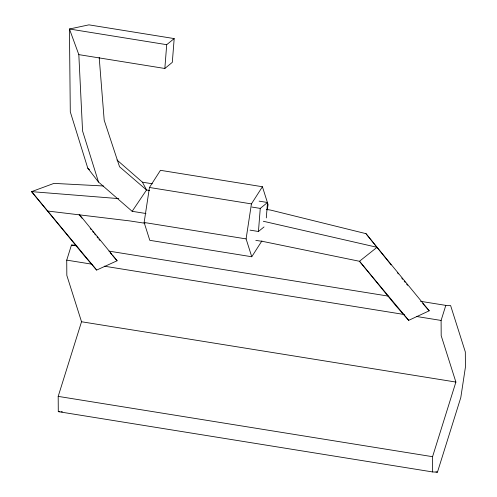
<?xml version="1.0" encoding="UTF-8"?>
<svg xmlns="http://www.w3.org/2000/svg" width="497" height="497" viewBox="0 0 497 497"><rect width="100%" height="100%" fill="white"/><g stroke="black" fill="none" stroke-linecap="round" stroke-linejoin="round"><path stroke-width="0.75" d="M166.706 44.68L69.443 29.006L78.824 54.627L164.836 68.48L166.706 44.68L174.186 38.586L88.932 24.85L69.443 29.006L70.294 111.856L87.77 168.16L98.512 182.064L132.152 211.312L145.932 213.511M174.186 38.586L172.31 62.342L164.836 68.48M250.022 230.136L258.446 231.484L260.254 208.405L267.51 202.503L259.117 201.136M266.305 217.885L267.51 202.503M261.931 240.865L251.762 256.756L149.796 240.324L144.136 222.482L149.46 187.475L160.45 170.316L262.416 186.742L268.076 204.584L267.268 209.914M251.762 256.756L246.096 238.908L251.426 203.9L262.416 186.742M420.543 301.312L445.809 305.382L450.617 305.58L465.322 351.938L465.416 367.196L460.806 397.513L437.459 472.15L432.651 471.951L58.286 411.64L58.192 396.382L81.533 321.752L66.828 275.388L66.735 260.13L71.444 245.071L75.563 245.238M432.651 471.951L432.558 456.693L455.898 382.063L441.193 335.699L441.1 320.441L445.809 305.382M132.152 211.312L146.528 189.991L142.434 182.175L116.925 159.947M258.446 231.484L264.025 226.943M255.812 240.374L263.46 241.554L359.455 261.273L377.043 247.301L429.203 310.805L408.702 320.348L395.78 305.655L359.635 261.385M103.494 185.977L53.956 183.387L31.584 191.643L83.813 255.166L96.666 270.076L117.099 260.757L79.545 214.704M58.286 411.64L59.659 411.696M61.032 411.752L62.405 411.808M118.783 198.626L31.584 191.643L96.666 270.076M47.42 211.001L129.705 220.91L144.994 223.271M149.46 187.475L251.426 203.9M149.585 190.488L146.528 189.991L119.553 166.768L104.19 120.199L99.183 57.372M251.855 207.044L260.254 208.405M144.136 222.482L246.096 238.908M71.444 245.071L76.799 245.934M108.955 251.115L388.393 296.131M66.735 260.13L91.995 264.199M104.246 266.175L404.353 314.52M416.598 316.496L441.1 320.441M81.533 321.752L455.898 382.063M58.192 396.382L432.558 456.693M435.931 471.901L437.459 472.15M142.434 182.175L152.349 183.791M266.317 209.38L270.89 210.15L365.991 233.658L377.043 247.301L263.329 221.258M87.77 168.16L89.497 169.676M422.742 303.462L429.203 310.805M110.179 252.725L111.657 254.445M112.651 255.595L117.099 260.757M359.455 261.273L408.702 320.348M365.991 233.658L391.139 264.889M397.42 272.691L398.389 273.897M401.775 278.096L402.744 279.302M404.191 281.103L405.161 282.302M406.608 284.104L407.577 285.303M79.098 214.617L81.999 218.22M90.218 228.427L91.187 229.633M92.641 231.434L93.604 232.633M94.573 233.832L95.542 235.038M96.99 236.839L97.959 238.038M98.928 239.237L99.891 240.442M98.512 182.064L82.564 130.978L78.824 54.627"/></g></svg>
